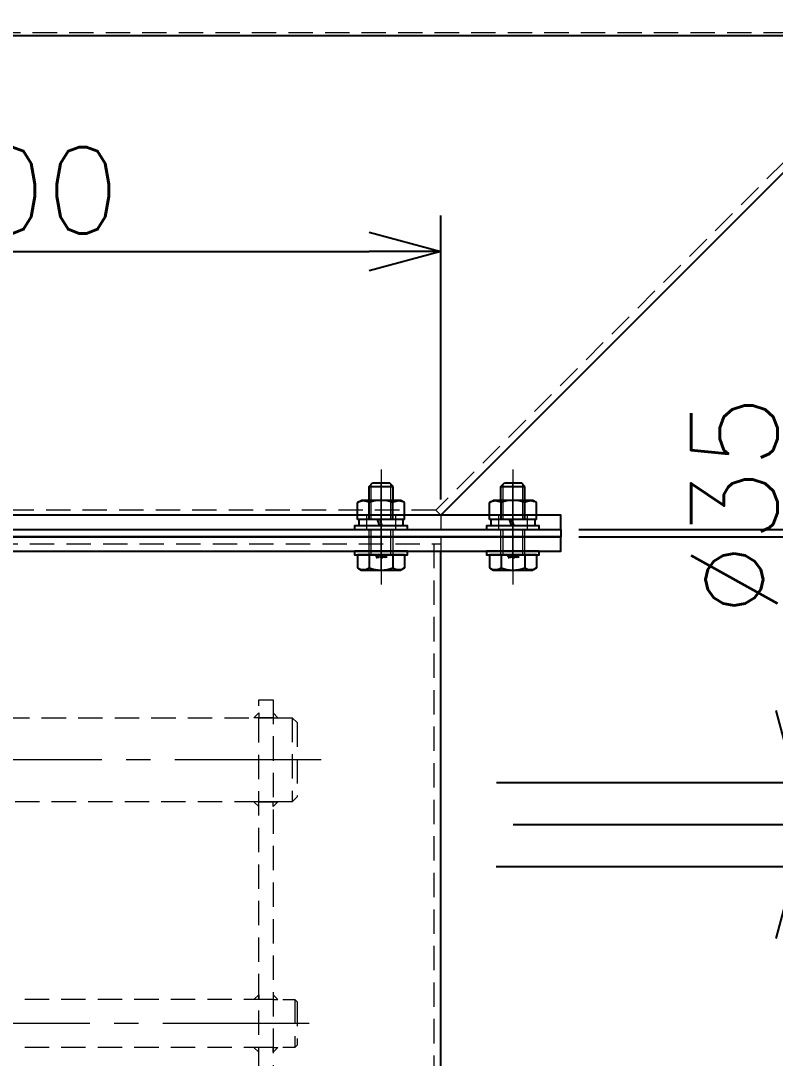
# Model space of a CAD drawing. Header units: millimetres. Extents: x 0 to 49006, y -7876 to 6995.
# Drawn here: x 31764.5 to 32079.1, y 2730 to 3162.6 of the extents above; entities that cross this region are included whole.
import ezdxf
from ezdxf import colors
from ezdxf.entities.mleader import LeaderData, LeaderLine
from ezdxf.enums import TextEntityAlignment as Align
from ezdxf.math import Vec2, Vec3

# ---------------------------------------------------------------- set-up
doc = ezdxf.new("R2010")
doc.units = ezdxf.units.MM
doc.header["$LTSCALE"] = 3.2
doc.header["$PDMODE"] = 99
doc.header["$PDSIZE"] = 1
doc.linetypes.add('CENTER2', pattern=[28.575, 19.05, -3.175, 3.175, -3.175])
doc.linetypes.add('HIDDEN2', pattern=[4.7625, 3.175, -1.5875])
for name, color, linetype, lineweight in [('01_外形線', 7, 'Continuous', 25), ('02_細線', 5, 'Continuous', 13), ('03_かくれ線', 6, 'HIDDEN2', 13), ('04_中心線', 1, 'CENTER2', 9), ('08_DIM', 3, 'Continuous', 13)]:
    doc.layers.add(name, color=color, linetype=linetype, lineweight=lineweight)
doc.styles.add('KSS_TXT', font='txt.shx', dxfattribs={"bigfont": 'extfont2.shx'})
doc.styles.get("Standard").update_dxf_attribs({"font": 'txt.shx', "bigfont": 'extfont2.shx'})
doc.styles.add('寸法用', font='simplex.shx', dxfattribs={"width": 0.8, "bigfont": '@extfont2.shx'})
doc.dimstyles.new('KSS_DIM', dxfattribs={"dimscale": 12, "dimtxt": 3, "dimasz": 2.5, "dimexe": 1.25, "dimexo": 0.625, "dimtad": 1, "dimdsep": 46, "dimtxsty": 'KSS_TXT', "dimblk": 'OPEN30', "dimcen": 0, "dimazin": 2, "dimtfac": 0.75, "dimtmove": 0, "dimatfit": 3, "dimldrblk": 'OPEN30', "dimfxl": 1.25, "dimtolj": 1, "dimarcsym": 0})

# ---------------------------------------------------------------- blocks, each defined once
blk = doc.blocks.new('_Open30')
at = {"color": 0, "linetype": 'ByBlock', "lineweight": -2}
for p, q in [((-1, 0.268), (0, 0)), ((0, 0), (-1, -0.268)), ((0, 0), (-1, 0))]:
    blk.add_line(p, q, dxfattribs=at)
blk = doc.blocks.new('*D1969')
at = {"layer": '08_DIM', "color": 0, "lineweight": -2, "transparency": 16777216}
for p, q in [((31997.22, 2947.45), (32527.08, 2947.45)), ((32512.08, 2647.45), (32512.08, 2917.45)), ((32279.87, 2617.45), (32527.08, 2617.45))]:
    blk.add_line(p, q, dxfattribs=at)
at = {"layer": 'Defpoints', "color": 0, "transparency": 16777216}
for p in [(31989.72, 2947.45), (32512.08, 2947.45), (32272.37, 2617.45)]:
    blk.add_point(p, dxfattribs=at)
at = {"layer": '08_DIM', "color": 0, "lineweight": -2, "transparency": 16777216, "xscale": 30, "yscale": 30, "zscale": 30}
for p, rotation in [((32512.08, 2947.45), 90), ((32512.08, 2617.45), 270)]:
    blk.add_blockref('_Open30', p, dxfattribs=dict(at, rotation=rotation))
at = {"layer": '08_DIM', "color": 0, "transparency": 16777216, "insert": (32486.58, 2782.45), "char_height": 36, "attachment_point": 5, "rotation": 90, "style": 'KSS_TXT'}
blk.add_mtext('\\A1;330', dxfattribs=at)
blk = doc.blocks.new('*D1980')
at = {"layer": '08_DIM', "color": 0, "lineweight": -2, "transparency": 16777216}
for p, q in [((32144.92, 3810.45), (32527.08, 3810.45)), ((32512.08, 2980.45), (32512.08, 3780.45)), ((31997.22, 2950.45), (32527.08, 2950.45))]:
    blk.add_line(p, q, dxfattribs=at)
at = {"layer": 'Defpoints', "color": 0, "transparency": 16777216}
for p in [(32137.42, 3810.45), (32512.08, 3810.45), (31989.72, 2950.45)]:
    blk.add_point(p, dxfattribs=at)
at = {"layer": '08_DIM', "color": 0, "lineweight": -2, "transparency": 16777216, "xscale": 30, "yscale": 30, "zscale": 30}
for p, rotation in [((32512.08, 3810.45), 90), ((32512.08, 2950.45), 270)]:
    blk.add_blockref('_Open30', p, dxfattribs=dict(at, rotation=rotation))
at = {"layer": '08_DIM', "color": 0, "transparency": 16777216, "insert": (32486.58, 3380.45), "char_height": 36, "attachment_point": 5, "rotation": 90, "style": 'KSS_TXT'}
blk.add_mtext('\\A1;860', dxfattribs=at)
blk = doc.blocks.new('*D1981')
at = {"layer": '08_DIM', "color": 0, "lineweight": -2, "transparency": 16777216}
for p, q in [((32087.51, 2874.95), (32087.51, 3015.95)), ((31962.82, 2844.95), (32102.51, 2844.95)), ((32087.51, 2809.95), (32087.51, 2844.95)), ((31962.72, 2809.95), (32102.51, 2809.95)), ((32087.51, 2779.95), (32087.51, 2749.95))]:
    blk.add_line(p, q, dxfattribs=at)
at = {"layer": 'Defpoints', "color": 0, "transparency": 16777216}
for p in [(31955.32, 2844.95), (32087.51, 2844.95), (31955.22, 2809.95)]:
    blk.add_point(p, dxfattribs=at)
at = {"layer": '08_DIM', "color": 0, "lineweight": -2, "transparency": 16777216, "xscale": 30, "yscale": 30, "zscale": 30}
for p, rotation in [((32087.51, 2844.95), 270), ((32087.51, 2809.95), 90)]:
    blk.add_blockref('_Open30', p, dxfattribs=dict(at, rotation=rotation))
at = {"layer": '08_DIM', "color": 0, "transparency": 16777216, "insert": (32062.01, 2960.45), "char_height": 36, "attachment_point": 5, "rotation": 90, "style": 'KSS_TXT'}
blk.add_mtext('\\A1;%%C35', dxfattribs=at)
blk = doc.blocks.new('*D1982')
at = {"layer": '08_DIM', "color": 0, "lineweight": -2, "transparency": 16777216}
for p, q in [((32512.08, 2980.45), (32512.08, 3010.45)), ((32571.11, 2961.22), (32571.11, 3000.22)), ((32512.08, 2948.95), (32571.11, 2961.22)), ((31997.22, 2950.45), (32527.08, 2950.45)), ((31997.22, 2947.45), (32527.08, 2947.45)), ((32512.08, 2947.45), (32512.08, 2950.45)), ((32512.08, 2947.45), (32512.08, 2950.45)), ((32512.08, 2917.45), (32512.08, 2887.45))]:
    blk.add_line(p, q, dxfattribs=at)
at = {"layer": 'Defpoints', "color": 0, "transparency": 16777216}
for p in [(31989.72, 2950.45), (31989.72, 2947.45), (32512.08, 2950.45)]:
    blk.add_point(p, dxfattribs=at)
at = {"layer": '08_DIM', "color": 0, "lineweight": -2, "transparency": 16777216, "xscale": 30, "yscale": 30, "zscale": 30}
for p, rotation in [((32512.08, 2950.45), 270), ((32512.08, 2947.45), 90)]:
    blk.add_blockref('_Open30', p, dxfattribs=dict(at, rotation=rotation))
at = {"layer": '08_DIM', "color": 0, "transparency": 16777216, "insert": (32545.61, 2980.72), "char_height": 36, "attachment_point": 5, "rotation": 90, "style": 'KSS_TXT'}
blk.add_mtext('\\A1;3', dxfattribs=at)
blk = doc.blocks.new('*D2009')
at = {"layer": '08_DIM', "color": 0, "lineweight": -2, "transparency": 16777216}
for p, q in [((31539.72, 2962.95), (31539.72, 3081.44)), ((31939.72, 2962.95), (31939.72, 3081.44)), ((31569.72, 3066.44), (31909.72, 3066.44))]:
    blk.add_line(p, q, dxfattribs=at)
at = {"layer": 'Defpoints', "color": 0, "transparency": 16777216}
for p in [(31939.72, 3066.44), (31539.72, 2955.45), (31939.72, 2955.45)]:
    blk.add_point(p, dxfattribs=at)
at = {"layer": '08_DIM', "color": 0, "lineweight": -2, "transparency": 16777216, "xscale": 30, "yscale": 30, "zscale": 30, "rotation": 180}
blk.add_blockref('_Open30', (31539.72, 3066.44), dxfattribs=at)
at = {"layer": '08_DIM', "color": 0, "lineweight": -2, "transparency": 16777216, "xscale": 30, "yscale": 30, "zscale": 30}
blk.add_blockref('_Open30', (31939.72, 3066.44), dxfattribs=at)
at = {"layer": '08_DIM', "color": 0, "transparency": 16777216, "insert": (31739.72, 3091.94), "char_height": 36, "attachment_point": 5, "style": 'KSS_TXT'}
blk.add_mtext('\\A1;□400', dxfattribs=at)
blk = doc.blocks.new('*D2027')
at = {"layer": '08_DIM', "color": 0, "lineweight": -2, "transparency": 16777216}
for p, q in [((31997.22, 2947.45), (32200.36, 2947.45)), ((32185.36, 2857.45), (32185.36, 2917.45)), ((31969.82, 2827.45), (32200.36, 2827.45))]:
    blk.add_line(p, q, dxfattribs=at)
at = {"layer": 'Defpoints', "color": 0, "transparency": 16777216}
for p in [(31989.72, 2947.45), (32185.36, 2947.45), (31962.32, 2827.45)]:
    blk.add_point(p, dxfattribs=at)
at = {"layer": '08_DIM', "color": 0, "lineweight": -2, "transparency": 16777216, "xscale": 30, "yscale": 30, "zscale": 30}
for p, rotation in [((32185.36, 2947.45), 90), ((32185.36, 2827.45), 270)]:
    blk.add_blockref('_Open30', p, dxfattribs=dict(at, rotation=rotation))
at = {"layer": '08_DIM', "color": 0, "transparency": 16777216, "insert": (32159.86, 2887.45), "char_height": 36, "attachment_point": 5, "rotation": 90, "style": 'KSS_TXT'}
blk.add_mtext('\\A1;120', dxfattribs=at)
blk = doc.blocks.new('*D2017')
at = {"layer": '08_DIM', "color": 0, "lineweight": -2, "transparency": 16777216}
for p, q in [((31957.22, 5066.45), (32874.79, 5066.45)), ((32859.79, 502.45), (32859.79, 5036.45)), ((32867.29, 472.45), (32844.79, 472.45))]:
    blk.add_line(p, q, dxfattribs=at)
at = {"layer": 'Defpoints', "color": 0, "transparency": 16777216}
for p in [(31949.72, 5066.45), (32859.79, 5066.45), (32874.79, 472.45)]:
    blk.add_point(p, dxfattribs=at)
at = {"layer": '08_DIM', "color": 0, "lineweight": -2, "transparency": 16777216, "xscale": 30, "yscale": 30, "zscale": 30}
for p, rotation in [((32859.79, 5066.45), 90), ((32859.79, 472.45), 270)]:
    blk.add_blockref('_Open30', p, dxfattribs=dict(at, rotation=rotation))
at = {"layer": '08_DIM', "color": 0, "transparency": 16777216, "insert": (32834.29, 2769.45), "char_height": 36, "attachment_point": 5, "rotation": 90, "style": 'KSS_TXT'}
blk.add_mtext('\\A1;4594', dxfattribs=at)
blk = doc.blocks.new('AM_BALLOON1')
at = {"transparency": 16777216}
blk.add_circle((0, 0), 5, dxfattribs=at)
blk.add_attdef('B_NUMBER', text='', height=3, dxfattribs=at).set_placement((0, 0), align=Align.MIDDLE_CENTER)
blk = doc.blocks.new('_OPEN')
at = {"color": 0, "linetype": 'ByBlock'}
for p, q in [((-1, 0.167), (0, 0)), ((0, 0), (-1, -0.167)), ((0, 0), (-1, 0))]:
    blk.add_line(p, q, dxfattribs=at)

msp = doc.modelspace()

# ---------------------------------------------------------------- linework, layer by layer
for p, q in [((31674.222, 2950.453), (31805.222, 2950.453)), ((31674.222, 2947.453), (31805.222, 2947.453)), ((31805.222, 2950.453), (31989.722, 2950.453)), ((31805.222, 2947.453), (31989.722, 2947.453)), ((31989.722, 2950.453), (31989.722, 2947.453))]:
    msp.add_line(p, q)
at = {"color": 0}
msp.add_line((31939.722, 2617.453), (31939.722, 2941.453), dxfattribs=at)
msp.add_lwpolyline([(31939.722, 2956.453), (31539.722, 2956.453), (31339.722, 3156.453), (31339.722, 3810.453), (32139.722, 3810.453), (32139.722, 3156.453), (31939.722, 2956.453)])
msp.add_lwpolyline([(31489.722, 2941.453), (31989.722, 2941.453), (31989.722, 2947.453), (31489.722, 2947.453)], close=True, dxfattribs=at)
at = {"layer": '01_外形線'}
msp.add_line((31339.722, 3156.453), (32139.722, 3156.453), dxfattribs=at)
for points in [[(31909.722, 2968.453), (31911.222, 2969.953)], [(31909.722, 2968.453), (31919.722, 2968.453)], [(31909.722, 2962.603), (31909.722, 2968.453)], [(31911.222, 2969.953), (31918.222, 2969.953)], [(31919.722, 2968.453), (31918.222, 2969.953)], [(31919.722, 2962.603), (31919.722, 2968.453)], [(31964.722, 2968.453), (31966.222, 2969.953)], [(31964.722, 2968.453), (31974.722, 2968.453)], [(31964.722, 2962.603), (31964.722, 2968.453)], [(31966.222, 2969.953), (31973.222, 2969.953)], [(31974.722, 2968.453), (31973.222, 2969.953)], [(31974.722, 2962.603), (31974.722, 2968.453)], [(31904.907, 2961.699), (31906.472, 2962.603)], [(31904.907, 2954.603), (31904.907, 2961.699)], [(31922.972, 2962.603), (31906.472, 2962.603)], [(31909.815, 2954.603), (31909.815, 2961.699)], [(31919.63, 2954.603), (31919.63, 2961.699)], [(31924.537, 2961.699), (31922.972, 2962.603)], [(31924.537, 2954.603), (31924.537, 2961.699)], [(31959.907, 2961.699), (31961.472, 2962.603)], [(31959.907, 2954.603), (31959.907, 2961.699)], [(31977.972, 2962.603), (31961.472, 2962.603)], [(31964.815, 2954.603), (31964.815, 2961.699)], [(31974.63, 2954.603), (31974.63, 2961.699)], [(31979.537, 2961.699), (31977.972, 2962.603)], [(31979.537, 2954.603), (31979.537, 2961.699)], [(31924.537, 2954.603), (31904.907, 2954.603)], [(31913.312, 2954.603), (31905.522, 2954.603)], [(31905.522, 2954.603), (31905.522, 2951.953)], [(31914.222, 2951.953), (31905.522, 2951.953)], [(31914.222, 2951.953), (31913.312, 2954.603)], [(31923.922, 2954.603), (31914.312, 2954.603)], [(31915.222, 2951.953), (31914.312, 2954.603)], [(31923.922, 2951.953), (31915.222, 2951.953)], [(31923.922, 2951.953), (31923.922, 2954.603)], [(31979.537, 2954.603), (31959.907, 2954.603)], [(31968.312, 2954.603), (31960.522, 2954.603)], [(31960.522, 2954.603), (31960.522, 2951.953)], [(31969.222, 2951.953), (31960.522, 2951.953)], [(31969.222, 2951.953), (31968.312, 2954.603)], [(31978.922, 2954.603), (31969.312, 2954.603)], [(31970.222, 2951.953), (31969.312, 2954.603)], [(31978.922, 2951.953), (31970.222, 2951.953)], [(31978.922, 2951.953), (31978.922, 2954.603)], [(31904.907, 2939.953), (31904.907, 2934.456)], [(31924.537, 2939.953), (31904.907, 2939.953)], [(31909.815, 2939.953), (31909.815, 2934.456)], [(31919.63, 2939.953), (31919.63, 2934.456)], [(31924.537, 2939.953), (31924.537, 2934.456)], [(31959.907, 2939.953), (31959.907, 2934.456)], [(31979.537, 2939.953), (31959.907, 2939.953)], [(31964.815, 2939.953), (31964.815, 2934.456)], [(31974.63, 2939.953), (31974.63, 2934.456)], [(31979.537, 2939.953), (31979.537, 2934.456)], [(31904.907, 2934.456), (31906.472, 2933.553)], [(31906.472, 2933.553), (31922.972, 2933.553)], [(31924.537, 2934.456), (31922.972, 2933.553)], [(31959.907, 2934.456), (31961.472, 2933.553)], [(31961.472, 2933.553), (31977.972, 2933.553)], [(31979.537, 2934.456), (31977.972, 2933.553)]]:
    msp.add_lwpolyline(points, dxfattribs=at)
for points in [[(31909.815, 2961.699, 0.2679491), (31904.907, 2961.699)], [(31919.63, 2961.699, 0.1841118), (31909.815, 2961.699)], [(31924.537, 2961.699, 0.2679491), (31919.63, 2961.699)], [(31964.815, 2961.699, 0.2679491), (31959.907, 2961.699)], [(31974.63, 2961.699, 0.1841118), (31964.815, 2961.699)], [(31979.537, 2961.699, 0.2679491), (31974.63, 2961.699)], [(31904.907, 2934.456, 0.2679491), (31909.815, 2934.456)], [(31909.815, 2934.456, 0.1841118), (31919.63, 2934.456)], [(31919.63, 2934.456, 0.2679491), (31924.537, 2934.456)], [(31959.907, 2934.456, 0.2679491), (31964.815, 2934.456)], [(31964.815, 2934.456, 0.1841118), (31974.63, 2934.456)], [(31974.63, 2934.456, 0.2679491), (31979.537, 2934.456)]]:
    msp.add_lwpolyline(points, format="xyb", dxfattribs=at)
for points in [[(31489.722, 2950.453), (31989.722, 2950.453), (31989.722, 2956.453), (31489.722, 2956.453)], [(31903.722, 2950.453), (31925.722, 2950.453), (31925.722, 2951.953), (31903.722, 2951.953)], [(31958.722, 2950.453), (31980.722, 2950.453), (31980.722, 2951.953), (31958.722, 2951.953)], [(31925.722, 2941.453), (31903.722, 2941.453), (31903.722, 2939.953), (31925.722, 2939.953)], [(31980.722, 2941.453), (31958.722, 2941.453), (31958.722, 2939.953), (31980.722, 2939.953)]]:
    msp.add_lwpolyline(points, close=True, dxfattribs=at)
at = {"layer": '02_細線'}
for points in [[(31910.622, 2962.603), (31910.622, 2969.353)], [(31918.822, 2962.603), (31918.822, 2969.353)], [(31965.622, 2962.603), (31965.622, 2969.353)], [(31973.822, 2962.603), (31973.822, 2969.353)]]:
    msp.add_lwpolyline(points, dxfattribs=at)
at = {"layer": '03_かくれ線'}
for p, q in [((31342.722, 3157.695), (32136.722, 3157.695)), ((32136.722, 3157.695), (31937.601, 2958.574)), ((31937.601, 2958.574), (31541.844, 2958.574)), ((31908.722, 2956.453), (31908.722, 2950.453)), ((31920.722, 2956.453), (31920.722, 2950.453)), ((31939.722, 2956.453), (31937.601, 2958.574)), ((31939.722, 2956.453), (31939.722, 2950.453)), ((31963.722, 2956.453), (31963.722, 2950.453)), ((31975.722, 2956.453), (31975.722, 2950.453)), ((31939.722, 2947.453), (31939.722, 2941.453)), ((31539.722, 2944.453), (31939.722, 2944.453)), ((31936.722, 2944.453), (31936.722, 2617.453)), ((31939.722, 2944.453), (31939.722, 2941.453)), ((31863.722, 2871.953), (31869.722, 2871.953)), ((31869.722, 2871.953), (31863.722, 2871.953)), ((31877.722, 2871.953), (31877.722, 2836.953)), ((31863.722, 2836.953), (31869.722, 2836.953)), ((31869.722, 2836.953), (31863.722, 2836.953)), ((31867.722, 2754.453), (31731.722, 2754.453)), ((31873.722, 2754.453), (31878.722, 2754.453)), ((31878.722, 2754.453), (31879.722, 2753.453)), ((31878.722, 2754.453), (31878.722, 2734.453)), ((31879.722, 2753.453), (31879.722, 2735.453)), ((31879.722, 2735.453), (31878.722, 2734.453)), ((31867.722, 2734.453), (31731.722, 2734.453)), ((31878.722, 2734.453), (31873.722, 2734.453))]:
    msp.add_line(p, q, dxfattribs=at)
for points in [[(31909.722, 2939.953), (31909.722, 2962.603)], [(31910.622, 2939.953), (31910.622, 2962.603)], [(31918.822, 2939.953), (31918.822, 2962.603)], [(31919.722, 2939.953), (31919.722, 2962.603)], [(31964.722, 2939.953), (31964.722, 2962.603)], [(31965.622, 2939.953), (31965.622, 2962.603)], [(31973.822, 2939.953), (31973.822, 2962.603)], [(31974.722, 2939.953), (31974.722, 2962.603)], [(31742.723, 2871.952), (31863.722, 2871.953)], [(31869.722, 2871.953), (31877.722, 2871.953), (31879.722, 2869.953), (31879.722, 2838.953), (31877.722, 2836.953), (31869.722, 2836.953)], [(31863.722, 2836.953), (31742.723, 2836.952)], [(31869.722, 2754.453), (31863.722, 2754.453)], [(31869.722, 2734.453), (31863.722, 2734.453)]]:
    msp.add_lwpolyline(points, dxfattribs=at)
for points in [[(31863.722, 2724.453), (31863.722, 2879.453), (31869.722, 2879.453), (31869.722, 2724.453)], [(31863.722, 2871.953), (31861.722, 2871.953), (31861.722, 2871.953), (31863.722, 2873.953)], [(31869.722, 2871.953), (31871.722, 2871.953), (31871.722, 2871.953), (31869.722, 2873.953)], [(31863.722, 2836.953), (31861.722, 2836.953), (31861.722, 2836.953), (31863.722, 2834.953)], [(31869.722, 2836.953), (31871.722, 2836.953), (31871.722, 2836.953), (31869.722, 2834.953)], [(31863.722, 2754.453), (31861.722, 2754.453), (31861.722, 2754.453), (31863.722, 2756.453)], [(31869.722, 2754.453), (31871.722, 2754.453), (31871.722, 2754.453), (31869.722, 2756.453)], [(31863.722, 2734.453), (31861.722, 2734.453), (31861.722, 2734.453), (31863.722, 2732.453)], [(31869.722, 2734.453), (31871.722, 2734.453), (31871.722, 2734.453), (31869.722, 2732.453)]]:
    msp.add_lwpolyline(points, close=True, dxfattribs=at)
at = {"layer": '04_中心線'}
for p, q in [((31914.722, 2975.453), (31914.722, 2927.453)), ((31969.722, 2975.453), (31969.722, 2927.453)), ((31914.722, 2954.92), (31914.722, 2933.799)), ((31969.722, 2954.92), (31969.722, 2933.799)), ((31889.722, 2854.453), (31414.724, 2854.453)), ((31884.722, 2744.453), (31721.724, 2744.453))]:
    msp.add_line(p, q, dxfattribs=at)
for points in [[(31914.722, 2933.553), (31914.722, 2969.953)], [(31969.722, 2933.553), (31969.722, 2969.953)], [(31914.722, 2962.603), (31914.722, 2954.603)], [(31969.722, 2962.603), (31969.722, 2954.603)], [(31914.722, 2954.603), (31914.722, 2951.953)], [(31914.722, 2951.953), (31914.722, 2950.453)], [(31969.722, 2954.603), (31969.722, 2951.953)], [(31969.722, 2951.953), (31969.722, 2950.453)]]:
    msp.add_lwpolyline(points, dxfattribs=at)

# ---------------------------------------------------------------- texts
at = {"layer": '03_かくれ線', "style": '寸法用', "width": 0.8}
for p in [(31917.314, 2939.59), (31972.314, 2939.59)]:
    msp.add_text('M10×25', height=1, rotation=180, dxfattribs=at).set_placement(p)

# ---------------------------------------------------------------- dimensions: what is measured, and where the dimension line sits
at = {"layer": '08_DIM', "color": 1}
for base, p1, p2, picture, middle in [((32859.793, 5066.453), (32874.793, 472.453), (31949.722, 5066.453), '*D2017', (32834.293, 2769.453)), ((32512.079, 3810.453), (31989.722, 2950.453), (32137.422, 3810.453), '*D1980', (32486.579, 3380.453)), ((32185.363, 2947.453), (31962.322, 2827.453), (31989.722, 2947.453), '*D2027', (32159.863, 2887.453)), ((32512.079, 2947.453), (32272.369, 2617.453), (31989.722, 2947.453), '*D1969', (32486.579, 2782.453))]:
    dim = msp.add_linear_dim(base=base, p1=p1, p2=p2, angle=90, dimstyle='KSS_DIM', override={"dimscale": 12}, dxfattribs=at)
    dim.commit()
    dim.dimension.update_dxf_attribs({"geometry": picture, "text_midpoint": middle})
dim = msp.add_linear_dim(base=(31939.722, 3066.439), p1=(31539.722, 2955.453), p2=(31939.722, 2955.453), text='□<>', dimstyle='KSS_DIM', dxfattribs=at)
dim.commit()
dim.dimension.update_dxf_attribs({"geometry": '*D2009', "text_midpoint": (31739.722, 3091.939)})
dim = msp.add_linear_dim(base=(32087.511, 2844.953), p1=(31955.222, 2809.953), p2=(31955.322, 2844.953), angle=90, text='%%C<>', dimstyle='KSS_DIM', override={"dimscale": 12}, dxfattribs=at)
dim.commit()
dim.dimension.update_dxf_attribs({"geometry": '*D1981', "text_midpoint": (32062.011, 2960.453)})
at = {"layer": '08_DIM'}
dim = msp.add_linear_dim(base=(32512.079, 2950.453), p1=(31989.722, 2947.453), p2=(31989.722, 2950.453), angle=90, dimstyle='KSS_DIM', override={"dimscale": 12, "dimtmove": 1}, dxfattribs=at)
dim.commit()
dim.dimension.update_dxf_attribs({"geometry": '*D1982', "text_midpoint": (32571.114, 2968.716), "dimtype": 160})

# ---------------------------------------------------------------- leaders
ml = msp.add_multileader_block('Standard', dxfattribs=at)
ml.set_content('AM_BALLOON1', color=256, scale=10)
ml.set_attribute('B_NUMBER', 'H', width=0)
ml.set_leader_properties(color=256, linetype='ByLayer', lineweight=-1)
ml.set_arrow_properties(name='OPEN')
ml.build(insert=Vec2(0, 0))
ml.multileader.update_dxf_attribs({"leader_type": 0, "has_dogleg": 0, "text_right_attachment_type": 6, "dogleg_length": 0, "arrow_head_size": 20, "scale": 10, "block_connection_type": 1})
ctx = ml.context
ctx.base_point, ctx.scale, ctx.char_height, ctx.arrow_head_size, ctx.landing_gap_size, ctx.plane_origin = Vec3(34758.24, 4676.115), 10, 40, 20, 20, Vec3(34837.832, 4676.156)
ctx.right_attachment, ctx.attachment_type = 6, 1
notes = []
notes.append((ctx, [(0, (0, 0, 0), (0, 0), (1, 0), 1, [])]))
ctx.block.insert = Vec3(34758.24, 4676.115)
ml = msp.add_multileader_block('Standard', dxfattribs=at)
ml.set_content('AM_BALLOON1', color=256, scale=10)
ml.set_attribute('B_NUMBER', 'G', width=0)
ml.set_leader_properties(color=256, linetype='ByLayer', lineweight=-1)
ml.set_arrow_properties(name='OPEN')
ml.build(insert=Vec2(0, 0))
ml.multileader.update_dxf_attribs({"leader_type": 0, "has_dogleg": 0, "text_right_attachment_type": 6, "dogleg_length": 0, "arrow_head_size": 20, "scale": 10, "block_connection_type": 1})
ctx = ml.context
ctx.base_point, ctx.scale, ctx.char_height, ctx.arrow_head_size, ctx.landing_gap_size, ctx.plane_origin = Vec3(34758.24, 4537.505), 10, 40, 20, 20, Vec3(34837.832, 4537.546)
ctx.right_attachment, ctx.attachment_type = 6, 1
notes.append((ctx, [(0, (0, 0, 0), (0, 0), (1, 0), 1, [])]))
ctx.block.insert = Vec3(34758.24, 4537.505)
ml = msp.add_multileader_block('Standard', dxfattribs=at)
ml.set_content('AM_BALLOON1', color=256, scale=10)
ml.set_attribute('B_NUMBER', 'F', width=0)
ml.set_leader_properties(color=256, linetype='ByLayer', lineweight=-1)
ml.set_arrow_properties(name='OPEN')
ml.build(insert=Vec2(0, 0))
ml.multileader.update_dxf_attribs({"leader_type": 0, "has_dogleg": 0, "text_right_attachment_type": 6, "dogleg_length": 0, "arrow_head_size": 20, "scale": 10, "block_connection_type": 1})
ctx = ml.context
ctx.base_point, ctx.scale, ctx.char_height, ctx.arrow_head_size, ctx.landing_gap_size, ctx.plane_origin = Vec3(34758.24, 4398.895), 10, 40, 20, 20, Vec3(34837.832, 4398.936)
ctx.right_attachment, ctx.attachment_type = 6, 1
notes.append((ctx, [(0, (0, 0, 0), (0, 0), (1, 0), 1, [])]))
ctx.block.insert = Vec3(34758.24, 4398.895)
ml = msp.add_multileader_block('Standard', dxfattribs=at)
ml.set_content('AM_BALLOON1', color=256, scale=10)
ml.set_attribute('B_NUMBER', 'E', width=0)
ml.set_leader_properties(color=256, linetype='ByLayer', lineweight=-1)
ml.set_arrow_properties(name='OPEN')
ml.build(insert=Vec2(0, 0))
ml.multileader.update_dxf_attribs({"leader_type": 0, "has_dogleg": 0, "text_right_attachment_type": 6, "dogleg_length": 0, "arrow_head_size": 20, "scale": 10, "block_connection_type": 1})
ctx = ml.context
ctx.base_point, ctx.scale, ctx.char_height, ctx.arrow_head_size, ctx.landing_gap_size, ctx.plane_origin = Vec3(34758.24, 4260.285), 10, 40, 20, 20, Vec3(34837.832, 4260.325)
ctx.right_attachment, ctx.attachment_type = 6, 1
notes.append((ctx, [(0, (0, 0, 0), (0, 0), (1, 0), 1, [])]))
ctx.block.insert = Vec3(34758.24, 4260.285)
ml = msp.add_multileader_block('Standard', dxfattribs=at)
ml.set_content('AM_BALLOON1', color=256, scale=10)
ml.set_attribute('B_NUMBER', 'T', width=0)
ml.set_leader_properties(color=256, linetype='ByLayer', lineweight=-1)
ml.set_arrow_properties(name='OPEN')
ml.build(insert=Vec2(0, 0))
ml.multileader.update_dxf_attribs({"leader_type": 0, "has_dogleg": 0, "text_right_attachment_type": 6, "dogleg_length": 0, "arrow_head_size": 20, "scale": 10, "block_connection_type": 1})
ctx = ml.context
ctx.base_point, ctx.scale, ctx.char_height, ctx.arrow_head_size, ctx.landing_gap_size, ctx.plane_origin = Vec3(34888.38, 3645.663), 10, 40, 20, 20, Vec3(34967.973, 3645.704)
ctx.right_attachment, ctx.attachment_type = 6, 1
notes.append((ctx, [(0, (0, 0, 0), (0, 0), (1, 0), 1, [])]))
ctx.block.insert = Vec3(34888.38, 3645.663)
for ctx, leaders in notes:
    for number, flags, end, landing, length, lines in leaders:
        leader = LeaderData()
        leader.index, (leader.has_last_leader_line, leader.has_dogleg_vector, leader.attachment_direction) = number, flags
        leader.last_leader_point, leader.dogleg_vector, leader.dogleg_length = Vec3(end), Vec3(landing), length
        for number, points, colour, breaks in lines:
            line = LeaderLine()
            line.index, line.vertices, line.color, line.breaks = number, Vec3.list(points), colors.encode_raw_color(colour), breaks
            leader.lines.append(line)
        ctx.leaders.append(leader)

doc.saveas('drawing.dxf')
